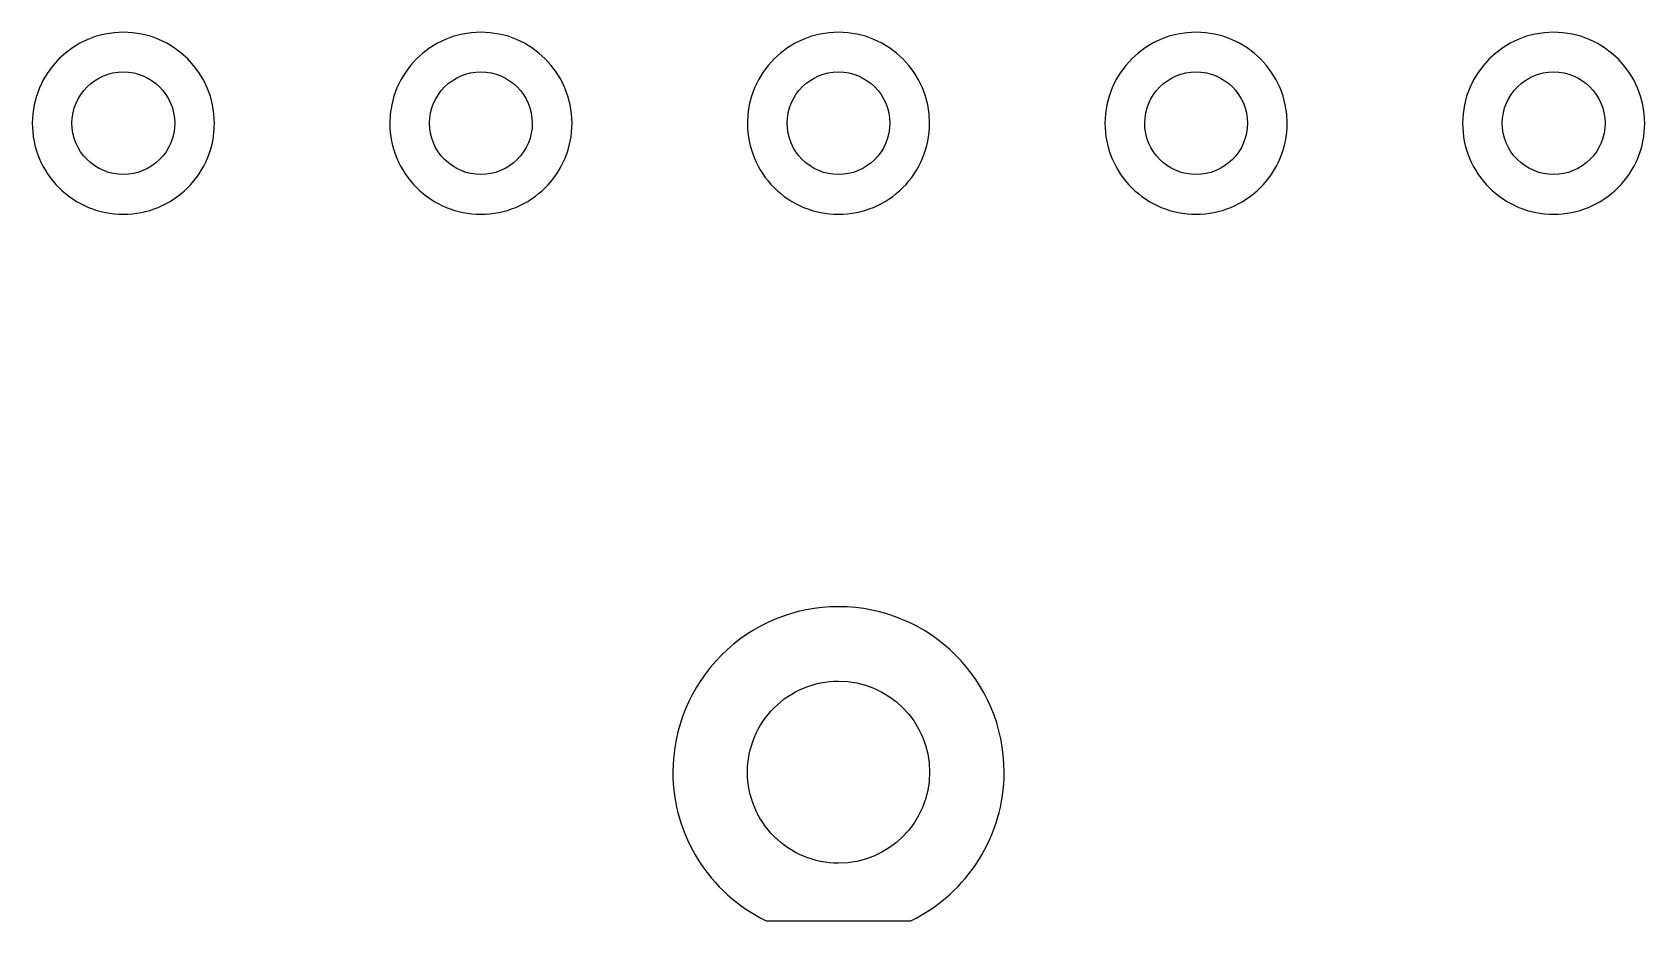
# Model space of a CAD drawing. Header units: millimetres. Extents: x 8 to 105.3, y 3 to 56.7.
import ezdxf

# ---------------------------------------------------------------- set-up
doc = ezdxf.new("R2010")
doc.units = ezdxf.units.MM
doc.layers.add('Layer_1', color=7, linetype='CONTINUOUS')

msp = doc.modelspace()

# ---------------------------------------------------------------- linework, layer by layer
at = {"layer": 'Layer_1', "color": 7}
for points in [[(13.45503, 56.690259)], [(35.045002, 56.690259)], [(56.634975, 56.690259)], [(78.224948, 56.690259)], [(99.814921, 56.690259)], [(13.45503, 54.289892)], [(35.045002, 54.289892)], [(56.634975, 54.289892)], [(78.224948, 54.289892)], [(99.814921, 54.289892)], [(56.635388, 21.979913)], [(56.635388, 17.479935)]]:
    msp.add_lwpolyline(points, close=True, dxfattribs=at)
msp.add_lwpolyline([(52.268218, 3.000218), (61.002042, 3.000218)], dxfattribs=at)
for points in [[(13.45503, 56.690259), (10.417528, 56.690217), (7.955156, 54.227845), (7.955114, 51.190343)], [(18.954946, 51.190343), (18.954903, 54.227845), (16.492532, 56.690217), (13.45503, 56.690259)], [(35.045002, 56.690259), (32.0075, 56.690217), (29.545129, 54.227845), (29.545086, 51.190343)], [(40.544918, 51.190343), (40.544876, 54.227845), (38.082504, 56.690217), (35.045002, 56.690259)], [(56.634975, 56.690259), (53.597473, 56.690217), (51.135102, 54.227845), (51.135059, 51.190343)], [(62.134891, 51.190343), (62.134849, 54.227845), (59.672477, 56.690217), (56.634975, 56.690259)], [(78.224948, 56.690259), (75.187446, 56.690217), (72.725075, 54.227845), (72.725032, 51.190343)], [(83.724864, 51.190343), (83.724821, 54.227845), (81.26245, 56.690217), (78.224948, 56.690259)], [(99.814921, 56.690259), (96.777419, 56.690217), (94.315047, 54.227845), (94.315005, 51.190343)], [(105.314837, 51.190343), (105.314794, 54.227845), (102.852423, 56.690217), (99.814921, 56.690259)], [(10.354963, 51.190343), (10.355211, 52.902276), (11.743096, 54.289931), (13.45503, 54.289892)], [(13.45503, 54.289892), (15.166962, 54.289929), (16.554846, 52.902275), (16.555093, 51.190343)], [(31.944936, 51.190343), (31.945184, 52.902276), (33.333069, 54.289931), (35.045002, 54.289892)], [(35.045002, 54.289892), (36.756934, 54.289929), (38.144819, 52.902275), (38.145066, 51.190343)], [(53.534909, 51.190343), (53.535156, 52.902276), (54.923042, 54.289931), (56.634975, 54.289892)], [(56.634975, 54.289892), (58.346907, 54.289929), (59.734791, 52.902275), (59.735039, 51.190343)], [(75.124882, 51.190343), (75.125129, 52.902276), (76.513015, 54.289931), (78.224948, 54.289892)], [(78.224948, 54.289892), (79.93688, 54.289929), (81.324764, 52.902275), (81.325011, 51.190343)], [(96.714855, 51.190343), (96.715102, 52.902276), (98.102988, 54.289931), (99.814921, 54.289892)], [(99.814921, 54.289892), (101.526853, 54.289929), (102.914737, 52.902275), (102.914984, 51.190343)], [(7.955114, 51.190343), (7.954997, 49.731592), (8.534397, 48.332546), (9.565842, 47.301004)], [(11.262932, 48.998246), (10.681552, 49.579625), (10.354945, 50.368149), (10.354963, 51.190343)], [(16.555093, 51.190343), (16.555111, 50.36815), (16.228504, 49.579626), (15.647126, 48.998247)], [(17.344218, 47.301004), (18.375662, 48.332546), (18.955062, 49.731592), (18.954946, 51.190343)], [(29.545086, 51.190343), (29.54497, 49.731592), (30.12437, 48.332546), (31.155814, 47.301004)], [(32.852904, 48.998246), (32.271525, 49.579625), (31.944918, 50.368149), (31.944936, 51.190343)], [(38.145066, 51.190343), (38.145084, 50.36815), (37.818477, 49.579626), (37.237099, 48.998247)], [(38.93419, 47.301004), (39.965635, 48.332546), (40.545035, 49.731592), (40.544918, 51.190343)], [(51.135059, 51.190343), (51.134943, 49.731592), (51.714342, 48.332546), (52.745787, 47.301004)], [(54.442877, 48.998246), (53.861498, 49.579625), (53.534891, 50.368149), (53.534909, 51.190343)], [(59.735039, 51.190343), (59.735057, 50.36815), (59.40845, 49.579626), (58.827071, 48.998247)], [(60.524163, 47.301004), (61.555608, 48.332546), (62.135008, 49.731592), (62.134891, 51.190343)], [(72.725032, 51.190343), (72.724915, 49.731592), (73.304315, 48.332546), (74.33576, 47.301004)], [(76.03285, 48.998246), (75.451471, 49.579625), (75.124864, 50.368149), (75.124882, 51.190343)], [(81.325011, 51.190343), (81.32503, 50.36815), (80.998423, 49.579626), (80.417044, 48.998247)], [(82.114136, 47.301004), (83.145581, 48.332546), (83.724981, 49.731592), (83.724864, 51.190343)], [(94.315005, 51.190343), (94.314888, 49.731592), (94.894288, 48.332546), (95.925733, 47.301004)], [(97.622823, 48.998246), (97.041444, 49.579625), (96.714836, 50.368149), (96.714855, 51.190343)], [(102.914984, 51.190343), (102.915003, 50.36815), (102.588396, 49.579626), (102.007017, 48.998247)], [(103.704109, 47.301004), (104.735554, 48.332546), (105.314953, 49.731592), (105.314837, 51.190343)], [(13.45503, 48.090278), (12.632835, 48.09026), (11.844311, 48.416867), (11.262932, 48.998246)], [(15.647126, 48.998247), (15.065747, 48.416868), (14.277223, 48.09026), (13.45503, 48.090278)], [(35.045002, 48.090278), (34.222808, 48.09026), (33.434284, 48.416867), (32.852904, 48.998246)], [(37.237099, 48.998247), (36.65572, 48.416868), (35.867196, 48.09026), (35.045002, 48.090278)], [(56.634975, 48.090278), (55.812781, 48.09026), (55.024256, 48.416867), (54.442877, 48.998246)], [(58.827071, 48.998247), (58.245693, 48.416868), (57.457169, 48.09026), (56.634975, 48.090278)], [(78.224948, 48.090278), (77.402754, 48.09026), (76.614229, 48.416867), (76.03285, 48.998246)], [(80.417044, 48.998247), (79.835666, 48.416868), (79.047142, 48.09026), (78.224948, 48.090278)], [(99.814921, 48.090278), (98.992727, 48.09026), (98.204202, 48.416867), (97.622823, 48.998246)], [(102.007017, 48.998247), (101.425638, 48.416868), (100.637115, 48.09026), (99.814921, 48.090278)], [(9.565842, 47.301004), (10.597286, 46.269462), (11.996278, 45.689931), (13.45503, 45.689911)], [(13.45503, 45.689911), (14.913781, 45.689931), (16.312773, 46.269462), (17.344218, 47.301004)], [(31.155814, 47.301004), (32.187259, 46.269462), (33.586251, 45.689931), (35.045002, 45.689911)], [(35.045002, 45.689911), (36.503754, 45.689931), (37.902746, 46.269462), (38.93419, 47.301004)], [(52.745787, 47.301004), (53.777232, 46.269462), (55.176224, 45.689931), (56.634975, 45.689911)], [(56.634975, 45.689911), (58.093727, 45.689931), (59.492718, 46.269462), (60.524163, 47.301004)], [(74.33576, 47.301004), (75.367205, 46.269462), (76.766196, 45.689931), (78.224948, 45.689911)], [(78.224948, 45.689911), (79.6837, 45.689931), (81.082691, 46.269462), (82.114136, 47.301004)], [(95.925733, 47.301004), (96.957178, 46.269462), (98.356169, 45.689931), (99.814921, 45.689911)], [(99.814921, 45.689911), (101.273672, 45.689931), (102.672664, 46.269462), (103.704109, 47.301004)], [(56.635388, 21.979913), (53.98317, 21.980025), (51.439539, 20.92652), (49.564089, 19.051167)], [(66.635281, 11.980019), (66.63523, 17.502787), (62.158155, 21.979861), (56.635388, 21.979913)], [(49.564089, 19.051167), (47.688639, 17.175814), (46.635003, 14.632238), (46.634979, 11.980019)], [(52.746049, 15.869207), (53.777591, 16.900652), (55.176636, 17.480052), (56.635388, 17.479935)], [(56.635388, 17.479935), (59.67289, 17.479893), (62.135261, 15.017522), (62.135304, 11.980019)], [(51.134956, 11.980019), (51.134976, 13.438771), (51.714508, 14.837762), (52.746049, 15.869207)], [(46.634979, 11.980019), (46.641244, 8.15586), (48.827924, 4.670131), (52.268218, 3.000218)], [(52.746049, 8.090831), (51.714508, 9.122276), (51.134976, 10.521268), (51.134956, 11.980019)], [(62.135304, 11.980019), (62.135261, 8.942517), (59.67289, 6.480146), (56.635388, 6.480103)], [(61.002042, 3.000218), (64.442336, 4.670131), (66.629015, 8.15586), (66.635281, 11.980019)], [(56.635388, 6.480103), (55.176636, 6.479987), (53.777591, 7.059387), (52.746049, 8.090831)]]:
    msp.add_open_spline(points, degree=3, dxfattribs=at)

doc.saveas('drawing.dxf')
